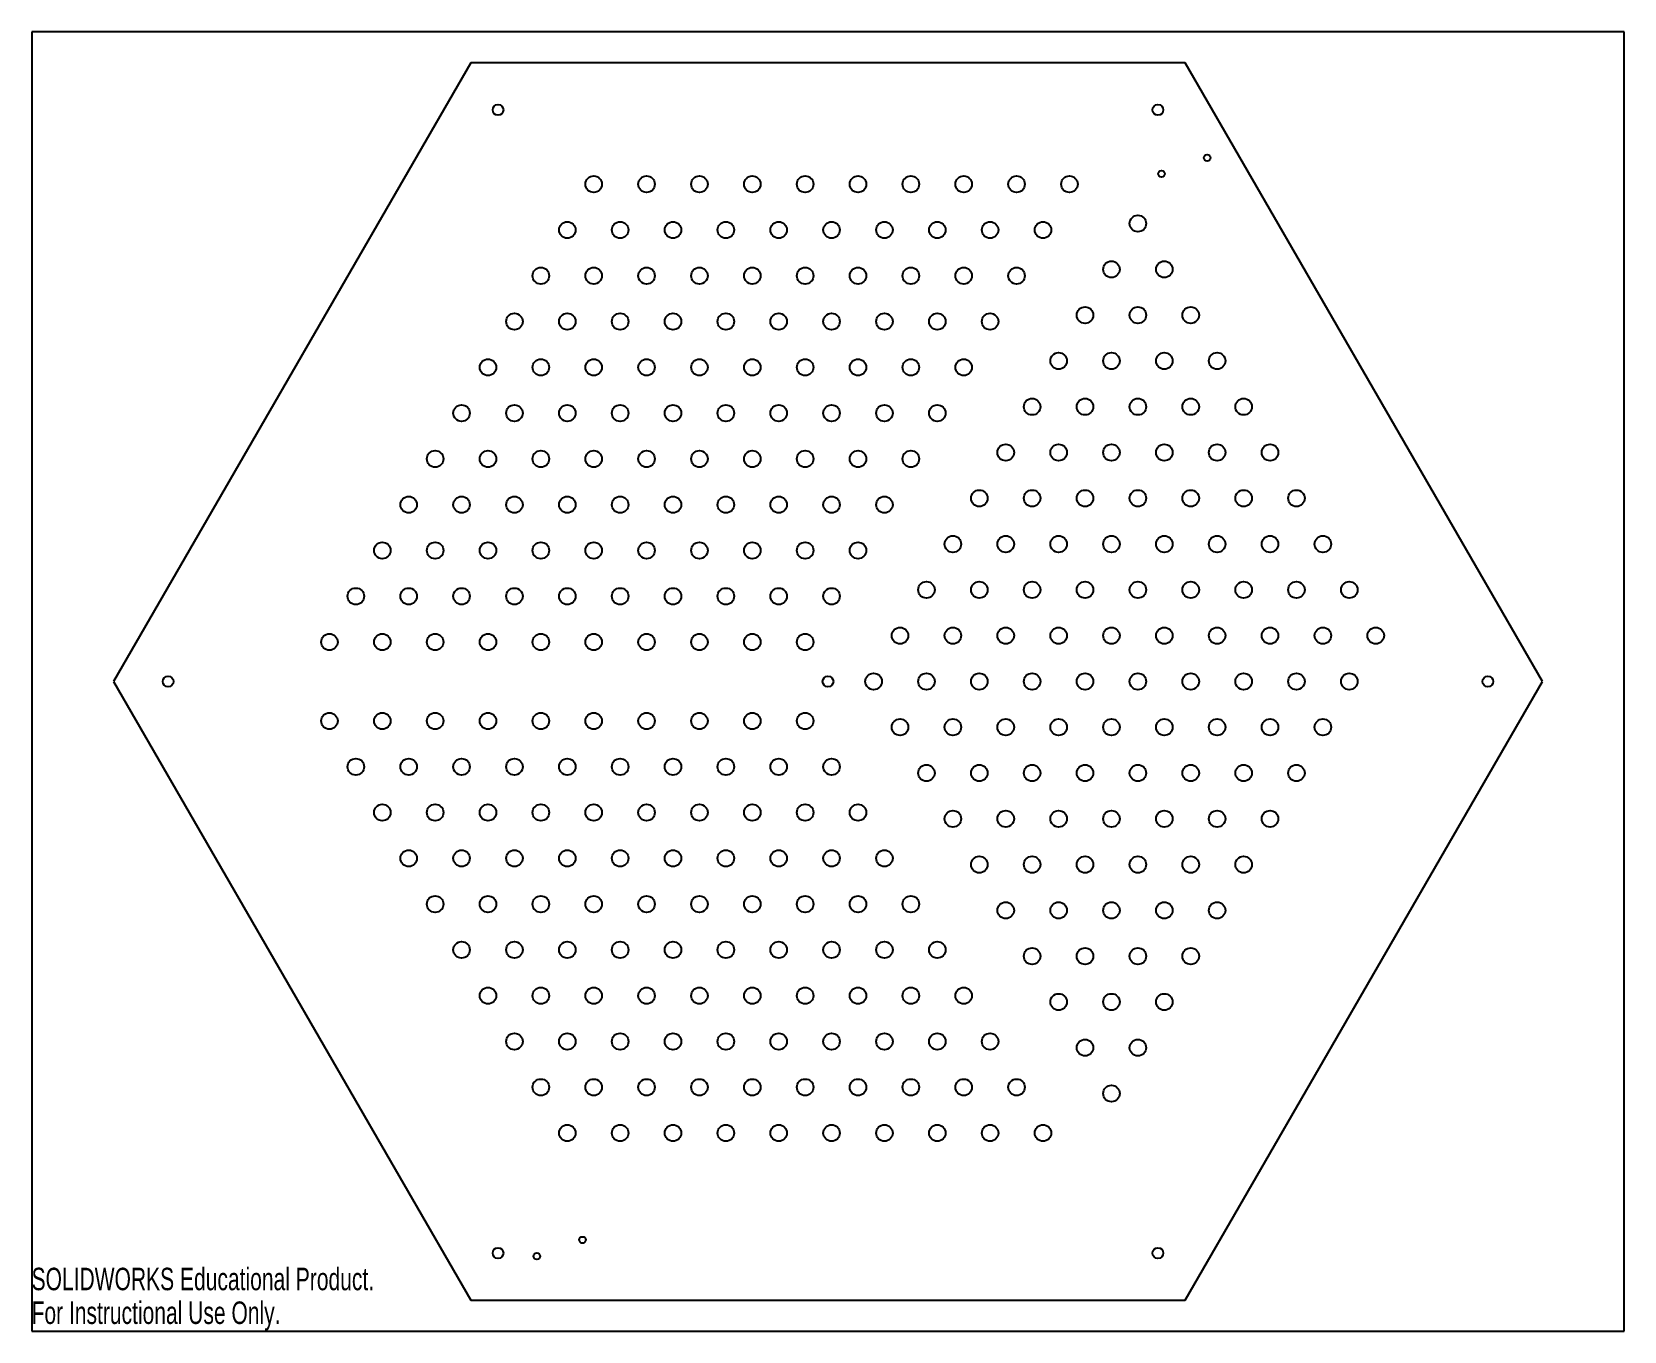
# Model space of a CAD drawing. Header units: inches. Extents: x 0 to 38, y 0 to 31.
import ezdxf

# ---------------------------------------------------------------- set-up
doc = ezdxf.new("R2010")
doc.units = ezdxf.units.IN
doc.header["$MEASUREMENT"] = 0
doc.styles.add('SLDTEXTSTYLE0', font='TXT', dxfattribs={"width": 0.7})

msp = doc.modelspace()

# ---------------------------------------------------------------- linework, layer by layer
at = {"color": 7, "linetype": 'Continuous', "lineweight": 25}
for p, q in [((38.007, 30.983), (0.007, 30.983)), ((0.007, 30.983), (0.007, -0.017)), ((38.007, -0.017), (38.007, 30.983)), ((0.007, -0.017), (38.007, -0.017))]:
    msp.add_line(p, q, dxfattribs=at)
at = {"color": 7, "linetype": 'Continuous'}
for p, q in [((10.483, 30.247), (1.959, 15.483)), ((27.531, 30.247), (10.483, 30.247)), ((36.055, 15.483), (27.531, 30.247)), ((1.959, 15.483), (10.483, 0.719)), ((27.531, 0.719), (36.055, 15.483)), ((10.483, 0.719), (27.531, 0.719))]:
    msp.add_line(p, q, dxfattribs=at)
at = {"color": 7, "linetype": 'Continuous', "lineweight": 25}
for centre, radius in [((11.133, 29.121), 0.128), ((26.881, 29.121), 0.128), ((28.054, 27.979), 0.0787), ((13.416, 27.349), 0.197), ((14.677, 27.349), 0.197), ((15.939, 27.349), 0.197), ((17.2, 27.349), 0.197), ((18.462, 27.349), 0.197), ((19.723, 27.349), 0.197), ((20.984, 27.349), 0.197), ((22.246, 27.349), 0.197), ((23.507, 27.349), 0.197), ((24.769, 27.349), 0.197), ((26.967, 27.596), 0.0787), ((26.402, 26.409), 0.197), ((12.785, 26.256), 0.197), ((14.047, 26.256), 0.197), ((15.308, 26.256), 0.197), ((16.569, 26.256), 0.197), ((17.831, 26.256), 0.197), ((19.092, 26.256), 0.197), ((20.354, 26.256), 0.197), ((21.615, 26.256), 0.197), ((22.876, 26.256), 0.197), ((24.138, 26.256), 0.197), ((25.772, 25.317), 0.197), ((27.033, 25.317), 0.197), ((12.154, 25.164), 0.197), ((13.416, 25.164), 0.197), ((14.677, 25.164), 0.197), ((15.939, 25.164), 0.197), ((17.2, 25.164), 0.197), ((18.462, 25.164), 0.197), ((19.723, 25.164), 0.197), ((20.984, 25.164), 0.197), ((22.246, 25.164), 0.197), ((23.507, 25.164), 0.197), ((25.141, 24.224), 0.197), ((26.402, 24.224), 0.197), ((27.664, 24.224), 0.197), ((11.524, 24.072), 0.197), ((12.785, 24.072), 0.197), ((14.047, 24.072), 0.197), ((15.308, 24.072), 0.197), ((16.569, 24.072), 0.197), ((17.831, 24.072), 0.197), ((19.092, 24.072), 0.197), ((20.354, 24.072), 0.197), ((21.615, 24.072), 0.197), ((22.876, 24.072), 0.197), ((24.51, 23.132), 0.197), ((25.772, 23.132), 0.197), ((27.033, 23.132), 0.197), ((28.294, 23.132), 0.197), ((10.893, 22.979), 0.197), ((12.154, 22.979), 0.197), ((13.416, 22.979), 0.197), ((14.677, 22.979), 0.197), ((15.939, 22.979), 0.197), ((17.2, 22.979), 0.197), ((18.462, 22.979), 0.197), ((19.723, 22.979), 0.197), ((20.984, 22.979), 0.197), ((22.246, 22.979), 0.197), ((10.262, 21.887), 0.197), ((11.524, 21.887), 0.197), ((12.785, 21.887), 0.197), ((14.047, 21.887), 0.197), ((15.308, 21.887), 0.197), ((16.569, 21.887), 0.197), ((17.831, 21.887), 0.197), ((19.092, 21.887), 0.197), ((20.354, 21.887), 0.197), ((21.615, 21.887), 0.197), ((23.879, 22.039), 0.197), ((25.141, 22.039), 0.197), ((26.402, 22.039), 0.197), ((27.664, 22.039), 0.197), ((28.925, 22.039), 0.197), ((9.632, 20.794), 0.197), ((10.893, 20.794), 0.197), ((12.154, 20.794), 0.197), ((13.416, 20.794), 0.197), ((14.677, 20.794), 0.197), ((15.939, 20.794), 0.197), ((17.2, 20.794), 0.197), ((18.462, 20.794), 0.197), ((19.723, 20.794), 0.197), ((20.984, 20.794), 0.197), ((23.249, 20.947), 0.197), ((24.51, 20.947), 0.197), ((25.772, 20.947), 0.197), ((27.033, 20.947), 0.197), ((28.294, 20.947), 0.197), ((29.556, 20.947), 0.197), ((9.001, 19.702), 0.197), ((10.262, 19.702), 0.197), ((11.524, 19.702), 0.197), ((12.785, 19.702), 0.197), ((14.047, 19.702), 0.197), ((15.308, 19.702), 0.197), ((16.569, 19.702), 0.197), ((17.831, 19.702), 0.197), ((19.092, 19.702), 0.197), ((20.354, 19.702), 0.197), ((22.618, 19.855), 0.197), ((23.879, 19.855), 0.197), ((25.141, 19.855), 0.197), ((26.402, 19.855), 0.197), ((27.664, 19.855), 0.197), ((28.925, 19.855), 0.197), ((30.186, 19.855), 0.197), ((8.37, 18.61), 0.197), ((9.632, 18.61), 0.197), ((10.893, 18.61), 0.197), ((12.154, 18.61), 0.197), ((13.416, 18.61), 0.197), ((14.677, 18.61), 0.197), ((15.939, 18.61), 0.197), ((17.2, 18.61), 0.197), ((18.462, 18.61), 0.197), ((19.723, 18.61), 0.197), ((21.987, 18.762), 0.197), ((23.249, 18.762), 0.197), ((24.51, 18.762), 0.197), ((25.772, 18.762), 0.197), ((27.033, 18.762), 0.197), ((28.294, 18.762), 0.197), ((29.556, 18.762), 0.197), ((30.817, 18.762), 0.197), ((21.357, 17.67), 0.197), ((22.618, 17.67), 0.197), ((23.879, 17.67), 0.197), ((25.141, 17.67), 0.197), ((26.402, 17.67), 0.197), ((27.664, 17.67), 0.197), ((28.925, 17.67), 0.197), ((30.186, 17.67), 0.197), ((31.448, 17.67), 0.197), ((7.739, 17.517), 0.197), ((9.001, 17.517), 0.197), ((10.262, 17.517), 0.197), ((11.524, 17.517), 0.197), ((12.785, 17.517), 0.197), ((14.047, 17.517), 0.197), ((15.308, 17.517), 0.197), ((16.569, 17.517), 0.197), ((17.831, 17.517), 0.197), ((19.092, 17.517), 0.197), ((20.726, 16.577), 0.197), ((21.987, 16.577), 0.197), ((23.249, 16.577), 0.197), ((24.51, 16.577), 0.197), ((25.772, 16.577), 0.197), ((27.033, 16.577), 0.197), ((28.294, 16.577), 0.197), ((29.556, 16.577), 0.197), ((30.817, 16.577), 0.197), ((32.079, 16.577), 0.197), ((7.109, 16.425), 0.197), ((8.37, 16.425), 0.197), ((9.632, 16.425), 0.197), ((10.893, 16.425), 0.197), ((12.154, 16.425), 0.197), ((13.416, 16.425), 0.197), ((14.677, 16.425), 0.197), ((15.939, 16.425), 0.197), ((17.2, 16.425), 0.197), ((18.462, 16.425), 0.197), ((3.259, 15.483), 0.128), ((19.007, 15.483), 0.128), ((20.095, 15.485), 0.197), ((21.357, 15.485), 0.197), ((22.618, 15.485), 0.197), ((23.879, 15.485), 0.197), ((25.141, 15.485), 0.197), ((26.402, 15.485), 0.197), ((27.664, 15.485), 0.197), ((28.925, 15.485), 0.197), ((30.186, 15.485), 0.197), ((31.448, 15.485), 0.197), ((34.755, 15.483), 0.128), ((7.109, 14.542), 0.197), ((8.37, 14.542), 0.197), ((9.632, 14.542), 0.197), ((10.893, 14.542), 0.197), ((12.154, 14.542), 0.197), ((13.416, 14.542), 0.197), ((14.677, 14.542), 0.197), ((15.939, 14.542), 0.197), ((17.2, 14.542), 0.197), ((18.462, 14.542), 0.197), ((20.726, 14.393), 0.197), ((21.987, 14.393), 0.197), ((23.249, 14.393), 0.197), ((24.51, 14.393), 0.197), ((25.772, 14.393), 0.197), ((27.033, 14.393), 0.197), ((28.294, 14.393), 0.197), ((29.556, 14.393), 0.197), ((30.817, 14.393), 0.197), ((7.739, 13.449), 0.197), ((9.001, 13.449), 0.197), ((10.262, 13.449), 0.197), ((11.524, 13.449), 0.197), ((12.785, 13.449), 0.197), ((14.047, 13.449), 0.197), ((15.308, 13.449), 0.197), ((16.569, 13.449), 0.197), ((17.831, 13.449), 0.197), ((19.092, 13.449), 0.197), ((21.357, 13.3), 0.197), ((22.618, 13.3), 0.197), ((23.879, 13.3), 0.197), ((25.141, 13.3), 0.197), ((26.402, 13.3), 0.197), ((27.664, 13.3), 0.197), ((28.925, 13.3), 0.197), ((30.186, 13.3), 0.197), ((8.37, 12.357), 0.197), ((9.632, 12.357), 0.197), ((10.893, 12.357), 0.197), ((12.154, 12.357), 0.197), ((13.416, 12.357), 0.197), ((14.677, 12.357), 0.197), ((15.939, 12.357), 0.197), ((17.2, 12.357), 0.197), ((18.462, 12.357), 0.197), ((19.723, 12.357), 0.197), ((21.987, 12.208), 0.197), ((23.249, 12.208), 0.197), ((24.51, 12.208), 0.197), ((25.772, 12.208), 0.197), ((27.033, 12.208), 0.197), ((28.294, 12.208), 0.197), ((29.556, 12.208), 0.197), ((9.001, 11.265), 0.197), ((10.262, 11.265), 0.197), ((11.524, 11.265), 0.197), ((12.785, 11.265), 0.197), ((14.047, 11.265), 0.197), ((15.308, 11.265), 0.197), ((16.569, 11.265), 0.197), ((17.831, 11.265), 0.197), ((19.092, 11.265), 0.197), ((20.354, 11.265), 0.197), ((22.618, 11.115), 0.197), ((23.879, 11.115), 0.197), ((25.141, 11.115), 0.197), ((26.402, 11.115), 0.197), ((27.664, 11.115), 0.197), ((28.925, 11.115), 0.197), ((9.632, 10.172), 0.197), ((10.893, 10.172), 0.197), ((12.154, 10.172), 0.197), ((13.416, 10.172), 0.197), ((14.677, 10.172), 0.197), ((15.939, 10.172), 0.197), ((17.2, 10.172), 0.197), ((18.462, 10.172), 0.197), ((19.723, 10.172), 0.197), ((20.984, 10.172), 0.197), ((23.249, 10.023), 0.197), ((24.51, 10.023), 0.197), ((25.772, 10.023), 0.197), ((27.033, 10.023), 0.197), ((28.294, 10.023), 0.197), ((10.262, 9.08), 0.197), ((11.524, 9.08), 0.197), ((12.785, 9.08), 0.197), ((14.047, 9.08), 0.197), ((15.308, 9.08), 0.197), ((16.569, 9.08), 0.197), ((17.831, 9.08), 0.197), ((19.092, 9.08), 0.197), ((20.354, 9.08), 0.197), ((21.615, 9.08), 0.197), ((23.879, 8.93), 0.197), ((25.141, 8.93), 0.197), ((26.402, 8.93), 0.197), ((27.664, 8.93), 0.197), ((10.893, 7.987), 0.197), ((12.154, 7.987), 0.197), ((13.416, 7.987), 0.197), ((14.677, 7.987), 0.197), ((15.939, 7.987), 0.197), ((17.2, 7.987), 0.197), ((18.462, 7.987), 0.197), ((19.723, 7.987), 0.197), ((20.984, 7.987), 0.197), ((22.246, 7.987), 0.197), ((24.51, 7.838), 0.197), ((25.772, 7.838), 0.197), ((27.033, 7.838), 0.197), ((11.524, 6.895), 0.197), ((12.785, 6.895), 0.197), ((14.047, 6.895), 0.197), ((15.308, 6.895), 0.197), ((16.569, 6.895), 0.197), ((17.831, 6.895), 0.197), ((19.092, 6.895), 0.197), ((20.354, 6.895), 0.197), ((21.615, 6.895), 0.197), ((22.876, 6.895), 0.197), ((25.141, 6.746), 0.197), ((26.402, 6.746), 0.197), ((12.154, 5.802), 0.197), ((13.416, 5.802), 0.197), ((14.677, 5.802), 0.197), ((15.939, 5.802), 0.197), ((17.2, 5.802), 0.197), ((18.462, 5.802), 0.197), ((19.723, 5.802), 0.197), ((20.984, 5.802), 0.197), ((22.246, 5.802), 0.197), ((23.507, 5.802), 0.197), ((25.772, 5.653), 0.197), ((12.785, 4.71), 0.197), ((14.047, 4.71), 0.197), ((15.308, 4.71), 0.197), ((16.569, 4.71), 0.197), ((17.831, 4.71), 0.197), ((19.092, 4.71), 0.197), ((20.354, 4.71), 0.197), ((21.615, 4.71), 0.197), ((22.876, 4.71), 0.197), ((24.138, 4.71), 0.197), ((11.133, 1.845), 0.128), ((13.147, 2.158), 0.0787), ((26.881, 1.845), 0.128), ((12.06, 1.775), 0.0787)]:
    msp.add_circle(centre, radius, dxfattribs=at)

# ---------------------------------------------------------------- texts
at = {"color": 7, "linetype": 'Continuous', "char_height": 0.5363, "attachment_point": 1, "style": 'SLDTEXTSTYLE0'}
for s, insert in [('SOLIDWORKS Educational Product.', (0, 1.496)), ('For Instructional Use Only.', (0, 0.691))]:
    msp.add_mtext(s, dxfattribs=dict(at, insert=insert))

doc.saveas('drawing.dxf')
